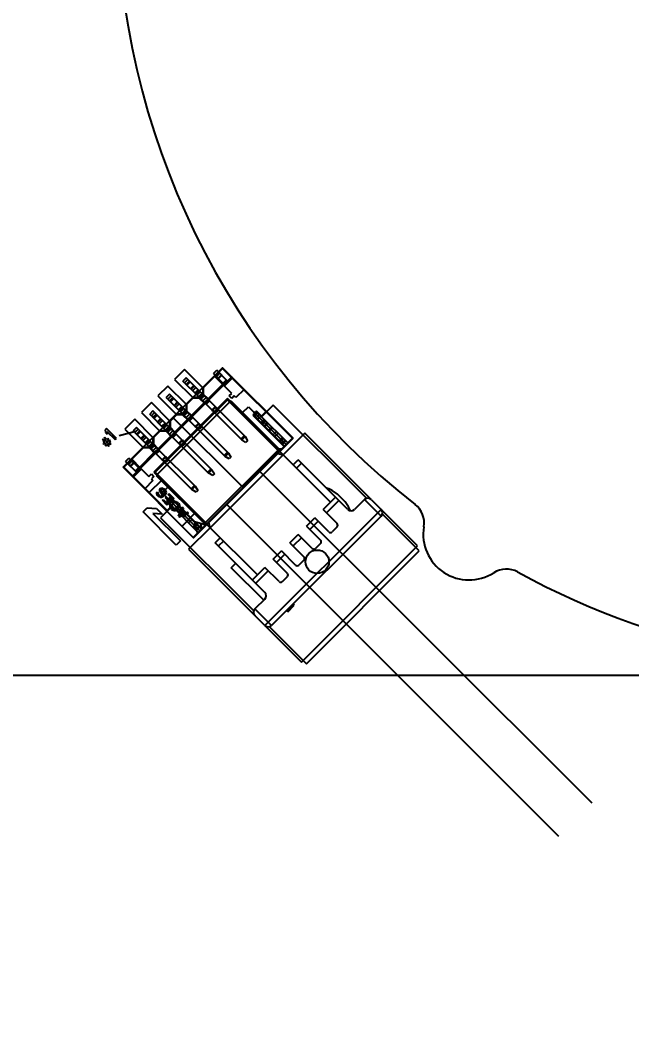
# Model space of a CAD drawing. Header units: millimetres. Extents: x 0 to 594, y 0 to 420.
# Drawn here: x 159.13 to 185.19, y 181.59 to 225.03 of the extents above; entities that cross this region are included whole.
import ezdxf

# ---------------------------------------------------------------- set-up
doc = ezdxf.new("R2010")
doc.units = ezdxf.units.MM
doc.header["$LTSCALE"] = 32.67
doc.layers.get('0').update_dxf_attribs({"linetype": 'CONTINUOUS'})
doc.styles.get("Standard").update_dxf_attribs({"font": 'txt', "width": 0.8})
doc.dimstyles.new('DIMSTYLE_1', dxfattribs={"dimtxt": 2.5, "dimasz": 3, "dimexe": 1.5, "dimexo": 1.2, "dimtad": 1, "dimdsep": 46, "dimtxsty": 'STANDARD', "dimblk": '_FILLED', "dimblk1": '_FILLED', "dimblk2": '_FILLED', "dimcen": 0.09, "dimazin": 2, "dimtp": 0.01, "dimtm": 0.01, "dimtfac": 1, "dimtofl": 0, "dimtmove": 0, "dimatfit": 3, "dimldrblk": '_FILLED', "dimfxl": 1, "dimtolj": 1, "dimarcsym": 0})

# ---------------------------------------------------------------- blocks, each defined once
blk = doc.blocks.new('_FILLED')
at = {"color": 0, "linetype": 'BYBLOCK'}
blk.add_solid([(0, 0), (-1, 0.167), (-1, -0.167)], dxfattribs=at)
blk = doc.blocks.new('*D5')
at = {"color": 2, "linetype": 'CONTINUOUS'}
for p, q in [((252.741, 195.783), (252.741, 154.171)), ((117.741, 164.883), (117.741, 154.171)), ((117.741, 155.671), (185.241, 155.671)), ((252.741, 155.671), (185.241, 155.671))]:
    blk.add_line(p, q, dxfattribs=at)
at = {"color": 2, "linetype": 'CONTINUOUS', "xscale": 3, "yscale": 3, "zscale": 3, "rotation": 180}
blk.add_blockref('_FILLED', (117.741, 155.671), dxfattribs=at)
at = {"color": 2, "linetype": 'CONTINUOUS', "xscale": 3, "yscale": 3, "zscale": 3}
blk.add_blockref('_FILLED', (252.741, 155.671), dxfattribs=at)
at = {"color": 2, "linetype": 'CONTINUOUS', "insert": (184.424, 158.796), "char_height": 2.5, "width": 6, "attachment_point": 2, "line_spacing_factor": 0.9}
blk.add_mtext('135', dxfattribs=at)
blk = doc.blocks.new('*D6')
at = {"color": 2, "linetype": 'CONTINUOUS'}
for p, q in [((252.741, 195.783), (252.741, 147.749)), ((116.741, 191.283), (116.741, 147.749)), ((116.741, 149.249), (184.741, 149.249)), ((252.741, 149.249), (184.741, 149.249))]:
    blk.add_line(p, q, dxfattribs=at)
at = {"color": 2, "linetype": 'CONTINUOUS', "xscale": 3, "yscale": 3, "zscale": 3, "rotation": 180}
blk.add_blockref('_FILLED', (116.741, 149.249), dxfattribs=at)
at = {"color": 2, "linetype": 'CONTINUOUS', "xscale": 3, "yscale": 3, "zscale": 3}
blk.add_blockref('_FILLED', (252.741, 149.249), dxfattribs=at)
at = {"color": 2, "linetype": 'CONTINUOUS', "insert": (184.757, 152.374), "char_height": 2.5, "width": 6, "attachment_point": 2, "line_spacing_factor": 0.9}
blk.add_mtext('136', dxfattribs=at)
blk = doc.blocks.new('*D8')
at = {"color": 2, "linetype": 'CONTINUOUS'}
for p, q in [((92.764, 197.083), (92.764, 202.083)), ((92.764, 202.083), (92.764, 194.783)), ((251.441, 197.083), (91.264, 197.083)), ((92.764, 181.87), (92.764, 194.783)), ((115.541, 192.483), (91.264, 192.483)), ((92.764, 192.483), (92.764, 181.87))]:
    blk.add_line(p, q, dxfattribs=at)
at = {"color": 2, "linetype": 'CONTINUOUS', "xscale": 3, "yscale": 3, "zscale": 3}
for p, rotation in [((92.764, 197.083), 270), ((92.764, 192.483), 90)]:
    blk.add_blockref('_FILLED', p, dxfattribs=dict(at, rotation=rotation))
at = {"color": 2, "linetype": 'CONTINUOUS', "insert": (89.639, 187.87), "char_height": 2.5, "width": 6, "attachment_point": 3, "rotation": 90, "line_spacing_factor": 0.9}
blk.add_mtext('4.6', dxfattribs=at)
blk = doc.blocks.new('*D9')
at = {"color": 2, "linetype": 'CONTINUOUS'}
for p, q in [((251.441, 197.083), (87.589, 197.083)), ((89.089, 197.083), (89.089, 181.583)), ((89.089, 166.083), (89.089, 181.583)), ((116.541, 166.083), (87.589, 166.083))]:
    blk.add_line(p, q, dxfattribs=at)
at = {"color": 2, "linetype": 'CONTINUOUS', "xscale": 3, "yscale": 3, "zscale": 3}
for p, rotation in [((89.089, 197.083), 90), ((89.089, 166.083), 270)]:
    blk.add_blockref('_FILLED', p, dxfattribs=dict(at, rotation=rotation))
at = {"color": 2, "linetype": 'CONTINUOUS', "insert": (85.964, 178.675), "char_height": 2.5, "width": 4, "attachment_point": 2, "rotation": 90, "line_spacing_factor": 0.9}
blk.add_mtext('31', dxfattribs=at)

msp = doc.modelspace()

# ---------------------------------------------------------------- linework, layer by layer
at = {"color": 7, "linetype": 'CONTINUOUS'}
for p, q in [((163.833, 206.285), (167.439, 209.892)), ((167.369, 209.962), (167.51, 210.104)), ((167.369, 209.962), (167.842, 209.489)), ((167.984, 209.63), (167.51, 210.104)), ((167.581, 210.033), (167.757, 210.21)), ((167.581, 209.75), (167.722, 209.892)), ((170.763, 207.205), (167.757, 210.21)), ((167.793, 209.467), (164.257, 205.932)), ((166.131, 209.574), (166.273, 209.715)), ((166.131, 209.574), (166.626, 209.079)), ((166.768, 209.22), (166.273, 209.715)), ((168.146, 209.114), (167.793, 209.467)), ((168.182, 209.786), (167.828, 209.432)), ((167.984, 209.63), (167.842, 209.489)), ((165.424, 208.866), (165.565, 209.008)), ((166.06, 208.513), (165.565, 209.008)), ((168.04, 209.008), (168.146, 209.114)), ((168.146, 208.902), (168.04, 209.008)), ((168.252, 209.008), (168.146, 208.902)), ((168.323, 208.937), (168.252, 209.008)), ((168.677, 209.291), (168.323, 208.937)), ((165.424, 208.866), (165.919, 208.371)), ((164.717, 208.159), (164.858, 208.301)), ((164.717, 208.159), (165.212, 207.664)), ((165.353, 207.806), (164.858, 208.301)), ((164.01, 207.452), (164.151, 207.594)), ((164.01, 207.452), (164.505, 206.957)), ((164.646, 207.099), (164.151, 207.594)), ((166.52, 202.962), (170.763, 207.205)), ((163.621, 206.215), (163.762, 206.356)), ((164.236, 205.882), (163.762, 206.356)), ((167.227, 203.386), (170.338, 206.498)), ((170.115, 206.557), (170.338, 206.498)), ((170.338, 206.498), (172.354, 204.482)), ((163.515, 205.967), (163.692, 206.144)), ((166.52, 202.962), (163.515, 205.967)), ((163.621, 206.215), (164.095, 205.741)), ((163.833, 206.003), (163.974, 206.144)), ((164.257, 205.932), (164.611, 205.578)), ((170.763, 206.073), (170.975, 206.285)), ((173.096, 204.164), (170.975, 206.285)), ((164.293, 205.897), (163.939, 205.543)), ((164.236, 205.882), (164.095, 205.741)), ((164.611, 205.578), (164.717, 205.684)), ((164.717, 205.684), (164.823, 205.578)), ((164.823, 205.578), (164.717, 205.472)), ((164.717, 205.472), (164.788, 205.402)), ((164.788, 205.402), (164.434, 205.048)), ((165.177, 205.437), (164.611, 204.871)), ((165.073, 205.03), (165.087, 205.052)), ((165.087, 205.052), (165.112, 205.069)), ((165.112, 205.069), (165.136, 205.08)), ((165.14, 205.034), (165.126, 205.027)), ((165.136, 205.08), (165.161, 205.083)), ((165.165, 205.038), (165.14, 205.034)), ((165.161, 205.083), (165.193, 205.08)), ((165.186, 205.03), (165.165, 205.038)), ((165.177, 205.437), (166.591, 204.023)), ((165.193, 205.08), (165.228, 205.066)), ((165.228, 205.066), (165.264, 205.045)), ((165.264, 205.045), (165.295, 205.013)), ((164.949, 204.864), (164.956, 204.893)), ((164.953, 204.825), (164.949, 204.864)), ((164.963, 204.801), (164.953, 204.825)), ((164.956, 204.893), (164.974, 204.924)), ((164.981, 204.769), (164.963, 204.801)), ((164.974, 204.924), (165.009, 204.889)), ((164.999, 204.744), (164.981, 204.769)), ((165.009, 204.889), (164.999, 204.864)), ((164.999, 204.864), (165.002, 204.832)), ((165.02, 204.723), (164.999, 204.744)), ((165.002, 204.832), (165.016, 204.804)), ((165.016, 204.804), (165.034, 204.779)), ((165.044, 204.705), (165.02, 204.723)), ((165.034, 204.779), (165.052, 204.762)), ((165.073, 204.691), (165.044, 204.705)), ((165.052, 204.762), (165.076, 204.744)), ((165.069, 205.013), (165.073, 205.03)), ((165.073, 204.995), (165.069, 205.013)), ((165.083, 204.97), (165.073, 204.995)), ((165.094, 204.684), (165.073, 204.691)), ((165.076, 204.744), (165.105, 204.73)), ((165.112, 204.914), (165.083, 204.97)), ((165.133, 204.68), (165.094, 204.684)), ((165.105, 204.73), (165.122, 204.726)), ((165.172, 204.804), (165.112, 204.914)), ((165.126, 205.027), (165.115, 205.009)), ((165.115, 205.009), (165.115, 204.995)), ((165.115, 204.995), (165.126, 204.97)), ((165.122, 204.726), (165.151, 204.726)), ((165.126, 204.97), (165.165, 204.903)), ((165.165, 204.684), (165.133, 204.68)), ((165.151, 204.726), (165.168, 204.737)), ((165.165, 204.903), (165.193, 204.854)), ((165.182, 204.688), (165.165, 204.684)), ((165.168, 204.737), (165.175, 204.744)), ((165.182, 204.765), (165.172, 204.804)), ((165.175, 204.744), (165.182, 204.765)), ((165.196, 204.695), (165.182, 204.688)), ((165.214, 205.016), (165.186, 205.03)), ((165.193, 204.854), (165.214, 204.804)), ((165.204, 204.702), (165.196, 204.695)), ((165.218, 204.723), (165.204, 204.702)), ((165.246, 204.992), (165.214, 205.016)), ((165.214, 204.804), (165.225, 204.751)), ((165.225, 204.751), (165.218, 204.723)), ((165.264, 204.974), (165.246, 204.992)), ((165.281, 204.949), (165.264, 204.974)), ((165.267, 204.829), (165.288, 204.857)), ((165.303, 204.794), (165.267, 204.829)), ((165.292, 204.931), (165.281, 204.949)), ((165.288, 204.857), (165.299, 204.882)), ((165.299, 204.91), (165.292, 204.931)), ((165.295, 205.013), (165.31, 204.992)), ((165.299, 204.882), (165.299, 204.91)), ((165.324, 204.822), (165.303, 204.794)), ((165.31, 204.992), (165.331, 204.956)), ((165.32, 204.663), (165.356, 204.698)), ((165.469, 204.514), (165.32, 204.663)), ((165.338, 204.857), (165.324, 204.822)), ((165.331, 204.956), (165.341, 204.931)), ((165.345, 204.9), (165.338, 204.857)), ((165.341, 204.931), (165.345, 204.9)), ((165.356, 204.698), (165.504, 204.55)), ((165.67, 204.638), (165.387, 204.355)), ((165.43, 204.808), (165.465, 204.843)), ((165.596, 204.642), (165.43, 204.808)), ((165.465, 204.843), (165.67, 204.638)), ((165.504, 204.55), (165.596, 204.642)), ((172.035, 204.164), (172.566, 204.694)), ((165.186, 204.557), (165.221, 204.592)), ((165.387, 204.355), (165.186, 204.557)), ((165.221, 204.592), (165.384, 204.429)), ((165.384, 204.429), (165.469, 204.514)), ((165.515, 204.299), (165.525, 204.345)), ((165.518, 204.267), (165.515, 204.299)), ((165.529, 204.235), (165.518, 204.267)), ((165.525, 204.345), (165.543, 204.383)), ((165.547, 204.203), (165.529, 204.235)), ((165.543, 204.383), (165.585, 204.355)), ((165.564, 204.178), (165.547, 204.203)), ((165.564, 204.178), (165.585, 204.157)), ((165.571, 204.32), (165.568, 204.295)), ((165.568, 204.295), (165.571, 204.27)), ((165.585, 204.355), (165.571, 204.32)), ((165.571, 204.27), (165.585, 204.242)), ((165.585, 204.242), (165.603, 204.217)), ((165.624, 204.196), (165.603, 204.217)), ((165.614, 204.468), (165.66, 204.493)), ((165.614, 204.468), (165.653, 204.429)), ((165.624, 204.196), (165.649, 204.178)), ((165.649, 204.178), (165.677, 204.164)), ((165.688, 204.451), (165.653, 204.429)), ((165.66, 204.493), (165.691, 204.504)), ((165.716, 204.458), (165.688, 204.451)), ((165.691, 204.504), (165.73, 204.507)), ((165.737, 204.458), (165.716, 204.458)), ((165.716, 204.161), (165.745, 204.168)), ((165.73, 204.507), (165.769, 204.504)), ((165.755, 204.454), (165.737, 204.458)), ((165.745, 204.168), (165.773, 204.182)), ((165.783, 204.44), (165.755, 204.454)), ((165.769, 204.504), (165.79, 204.497)), ((165.773, 204.182), (165.801, 204.203)), ((165.808, 204.422), (165.783, 204.44)), ((165.79, 204.497), (165.822, 204.479)), ((165.822, 204.224), (165.801, 204.203)), ((165.808, 204.422), (165.829, 204.401)), ((165.822, 204.479), (165.847, 204.461)), ((165.822, 204.224), (165.843, 204.253)), ((165.847, 204.376), (165.829, 204.401)), ((165.84, 204.164), (165.861, 204.185)), ((165.843, 204.253), (165.858, 204.281)), ((165.868, 204.44), (165.847, 204.461)), ((165.861, 204.348), (165.847, 204.376)), ((165.858, 204.281), (165.865, 204.309)), ((165.865, 204.33), (165.861, 204.348)), ((165.882, 204.214), (165.861, 204.185)), ((165.865, 204.309), (165.865, 204.33)), ((165.868, 204.44), (165.886, 204.415)), ((165.868, 203.874), (166.049, 204.26)), ((165.904, 204.256), (165.882, 204.214)), ((165.886, 204.415), (165.904, 204.383)), ((165.904, 204.383), (165.911, 204.362)), ((165.911, 204.292), (165.904, 204.256)), ((165.911, 204.362), (165.914, 204.323)), ((165.914, 204.323), (165.911, 204.292)), ((166.087, 204.221), (166.034, 204.104)), ((166.087, 204.221), (166.049, 204.26)), ((173.803, 204.588), (173.379, 204.164)), ((174.086, 204.588), (174.51, 204.164)), ((165.61, 204.14), (165.585, 204.157)), ((165.642, 204.122), (165.61, 204.14)), ((165.663, 204.115), (165.642, 204.122)), ((165.702, 204.111), (165.663, 204.115)), ((165.677, 204.164), (165.695, 204.161)), ((165.695, 204.161), (165.716, 204.161)), ((165.734, 204.115), (165.702, 204.111)), ((165.769, 204.122), (165.734, 204.115)), ((165.812, 204.143), (165.769, 204.122)), ((165.84, 204.164), (165.812, 204.143)), ((165.868, 203.874), (165.911, 203.832)), ((166.296, 204.012), (165.911, 203.832)), ((166.006, 204.062), (165.939, 203.903)), ((165.939, 203.903), (166.095, 203.973)), ((166.095, 203.973), (166.006, 204.062)), ((166.591, 204.023), (166.025, 203.457)), ((166.14, 203.998), (166.034, 204.104)), ((166.14, 203.998), (166.257, 204.051)), ((166.296, 204.012), (166.257, 204.051)), ((174.51, 203.881), (169.843, 199.214)), ((171.328, 203.457), (171.682, 203.811)), ((172.283, 203.21), (171.682, 203.811)), ((172.035, 204.164), (172.637, 203.563)), ((166.555, 203.634), (166.69, 203.132)), ((167.057, 203.499), (166.555, 203.634)), ((166.806, 203.567), (166.874, 203.316)), ((167.227, 203.386), (167.167, 203.609)), ((169.242, 201.371), (167.227, 203.386)), ((171.328, 203.457), (171.929, 202.856)), ((172.637, 203.422), (172.424, 203.21)), ((167.439, 202.75), (167.651, 202.962)), ((170.621, 202.75), (170.975, 203.103)), ((171.576, 202.502), (170.975, 203.103)), ((169.561, 200.629), (167.439, 202.75)), ((170.621, 202.75), (171.222, 202.149)), ((171.929, 202.715), (171.717, 202.502)), ((169.914, 202.043), (170.268, 202.396)), ((170.515, 201.442), (169.914, 202.043)), ((170.869, 201.795), (170.268, 202.396)), ((171.222, 202.007), (171.01, 201.795)), ((169.03, 201.159), (169.561, 201.689)), ((170.162, 201.088), (169.561, 201.689)), ((170.303, 201.088), (170.515, 201.3)), ((169.561, 200.346), (169.136, 199.922)), ((170.529, 199.801), (170.48, 199.851)), ((170.535, 199.807), (170.486, 199.857)), ((170.553, 199.825), (170.504, 199.875)), ((170.577, 199.849), (170.528, 199.899)), ((170.529, 199.801), (170.812, 200.084)), ((170.546, 199.917), (170.596, 199.867)), ((170.602, 199.874), (170.552, 199.923)), ((170.614, 199.886), (170.564, 199.935)), ((170.632, 199.904), (170.582, 199.953)), ((170.644, 199.916), (170.594, 199.965)), ((170.65, 199.922), (170.6, 199.971)), ((170.656, 199.928), (170.606, 199.977)), ((170.668, 199.94), (170.618, 199.989)), ((170.692, 199.964), (170.642, 200.013)), ((170.716, 199.988), (170.666, 200.037)), ((170.746, 200.018), (170.696, 200.067)), ((170.77, 200.042), (170.721, 200.092)), ((170.794, 200.066), (170.745, 200.116)), ((170.806, 200.078), (170.757, 200.128)), ((170.812, 200.084), (170.763, 200.134)), ((169.561, 199.214), (169.136, 199.639))]:
    msp.add_line(p, q, dxfattribs=at)
at = {"color": 40, "linetype": 'CONTINUOUS'}
for p, q in [((166.131, 210.139), (165.707, 209.715)), ((166.909, 209.361), (166.131, 210.139)), ((165.424, 209.432), (165, 209.008)), ((166.202, 208.654), (165.424, 209.432)), ((165.707, 209.715), (166.485, 208.937)), ((165, 209.008), (165.778, 208.23)), ((164.717, 208.725), (164.293, 208.301)), ((165.495, 207.947), (164.717, 208.725)), ((169.914, 208.619), (169.631, 208.336)), ((173.874, 204.659), (169.914, 208.619)), ((164.293, 208.301), (165.07, 207.523)), ((164.01, 208.018), (163.586, 207.594)), ((164.788, 207.24), (164.01, 208.018)), ((162.74, 207.23), (162.705, 207.194)), ((162.822, 207.148), (162.74, 207.23)), ((162.808, 207.622), (162.755, 207.569)), ((162.755, 207.569), (162.765, 207.453)), ((162.765, 207.453), (162.837, 207.38)), ((163.232, 207.198), (162.808, 207.622)), ((162.837, 207.38), (162.827, 207.497)), ((162.827, 207.497), (163.179, 207.145)), ((164.056, 207.498), (163.341, 207.307)), ((163.586, 207.594), (164.363, 206.816)), ((171.258, 207.417), (170.338, 206.498)), ((174.086, 204.588), (171.258, 207.417)), ((162.67, 207.159), (162.634, 207.124)), ((162.634, 207.124), (162.716, 207.042)), ((162.716, 207.042), (162.663, 206.989)), ((162.663, 206.989), (162.699, 206.953)), ((162.751, 207.078), (162.67, 207.159)), ((162.699, 206.953), (162.752, 207.006)), ((162.705, 207.194), (162.786, 207.113)), ((162.788, 206.97), (162.735, 206.917)), ((162.735, 206.917), (162.771, 206.881)), ((162.786, 207.113), (162.751, 207.078)), ((162.752, 207.006), (162.788, 206.97)), ((162.771, 206.881), (162.824, 206.934)), ((162.787, 207.042), (162.822, 207.077)), ((162.823, 207.005), (162.787, 207.042)), ((162.875, 207.201), (162.822, 207.148)), ((162.822, 207.077), (162.859, 207.041)), ((162.859, 207.041), (162.823, 207.005)), ((162.824, 206.934), (162.896, 206.862)), ((162.858, 207.112), (162.911, 207.165)), ((162.894, 207.076), (162.858, 207.112)), ((162.859, 206.969), (162.895, 207.005)), ((162.931, 206.897), (162.859, 206.969)), ((162.911, 207.165), (162.875, 207.201)), ((162.947, 207.129), (162.894, 207.076)), ((162.895, 207.005), (162.967, 206.932)), ((162.896, 206.862), (162.931, 206.897)), ((162.93, 207.04), (162.983, 207.093)), ((163.002, 206.968), (162.93, 207.04)), ((162.983, 207.093), (162.947, 207.129)), ((162.967, 206.932), (163.002, 206.968)), ((163.179, 207.145), (163.232, 207.198)), ((170.197, 206.639), (170.338, 206.498)), ((169.348, 205.79), (183.491, 191.648)), ((164.368, 204.063), (164.545, 204.24)), ((164.545, 204.24), (164.932, 204.206)), ((164.932, 204.206), (165.173, 203.965)), ((167.934, 204.376), (182.076, 190.234)), ((165.782, 202.649), (164.368, 204.063)), ((164.786, 203.999), (165.959, 202.825)), ((165.173, 203.965), (164.786, 203.999)), ((165.389, 204.093), (165.106, 203.811)), ((165.106, 203.811), (169.066, 199.851)), ((176.066, 202.609), (174.51, 204.164)), ((176.137, 202.396), (174.581, 203.952)), ((167.227, 203.386), (166.308, 202.467)), ((167.227, 203.386), (167.086, 203.528)), ((165.959, 202.825), (165.782, 202.649)), ((166.308, 202.467), (169.136, 199.639)), ((171.116, 197.659), (176.066, 202.609)), ((171.328, 197.588), (176.137, 202.396)), ((169.561, 199.214), (171.116, 197.659)), ((169.773, 199.144), (171.328, 197.588))]:
    msp.add_line(p, q, dxfattribs=at)
at = {"color": 9, "linetype": 'CONTINUOUS'}
for p, q in [((166.929, 209.353), (167.772, 210.196)), ((167.581, 210.033), (167.439, 209.892)), ((167.494, 209.837), (167.636, 209.978)), ((167.703, 209.911), (167.561, 209.77)), ((167.743, 210.196), (170.749, 207.191)), ((166.343, 209.644), (166.202, 209.503)), ((166.379, 209.609), (166.237, 209.467)), ((166.391, 209.314), (166.532, 209.455)), ((166.554, 209.434), (166.413, 209.292)), ((167.781, 209.55), (167.923, 209.691)), ((166.47, 209.234), (166.612, 209.376)), ((166.718, 209.269), (166.577, 209.128)), ((166.607, 209.097), (166.749, 209.239)), ((166.635, 209.07), (166.776, 209.211)), ((166.784, 209.204), (166.643, 209.062)), ((166.803, 209.185), (166.661, 209.043)), ((166.874, 209.114), (166.732, 208.972)), ((166.793, 208.911), (166.935, 209.053)), ((166.803, 208.902), (166.944, 209.043)), ((166.97, 209.017), (166.829, 208.876)), ((166.909, 209.361), (166.909, 209.079)), ((166.909, 209.079), (167.121, 208.866)), ((166.929, 209.353), (166.929, 209.087)), ((167.149, 208.866), (166.929, 209.087)), ((167.97, 208.895), (164.83, 205.755)), ((167.97, 208.866), (164.858, 205.755)), ((164.887, 205.755), (167.97, 208.838)), ((165.636, 208.937), (165.495, 208.796)), ((165.672, 208.902), (165.53, 208.76)), ((165.684, 208.607), (165.825, 208.748)), ((165.847, 208.726), (165.705, 208.585)), ((165.763, 208.527), (165.905, 208.669)), ((166.011, 208.562), (165.87, 208.421)), ((165.9, 208.39), (166.041, 208.532)), ((166.202, 208.654), (166.202, 208.371)), ((166.222, 208.646), (166.493, 208.917)), ((166.222, 208.646), (166.222, 208.38)), ((166.768, 208.937), (166.485, 208.937)), ((166.759, 208.917), (166.493, 208.917)), ((166.759, 208.917), (166.98, 208.697)), ((166.98, 208.725), (166.768, 208.937)), ((167.05, 208.937), (166.909, 208.796)), ((167.121, 208.866), (166.98, 208.725)), ((166.98, 208.697), (167.149, 208.866)), ((170.211, 206.653), (167.97, 208.895)), ((167.97, 208.866), (170.183, 206.653)), ((167.97, 208.838), (170.183, 206.625)), ((164.929, 208.23), (164.788, 208.089)), ((164.964, 208.195), (164.823, 208.053)), ((165.515, 207.939), (165.786, 208.21)), ((166.06, 208.23), (165.778, 208.23)), ((166.052, 208.21), (165.786, 208.21)), ((165.928, 208.363), (166.069, 208.504)), ((166.077, 208.496), (165.935, 208.355)), ((166.096, 208.477), (165.954, 208.336)), ((166.166, 208.407), (166.025, 208.265)), ((166.052, 208.21), (166.273, 207.99)), ((166.273, 208.018), (166.06, 208.23)), ((166.086, 208.204), (166.228, 208.346)), ((166.096, 208.195), (166.237, 208.336)), ((166.263, 208.31), (166.122, 208.169)), ((166.202, 208.371), (166.414, 208.159)), ((166.343, 208.23), (166.202, 208.089)), ((166.442, 208.159), (166.222, 208.38)), ((166.414, 208.159), (166.273, 208.018)), ((166.273, 207.99), (166.442, 208.159)), ((169.207, 208.364), (169.037, 208.195)), ((169.037, 208.195), (170.395, 206.837)), ((169.066, 208.195), (169.207, 208.336)), ((170.395, 206.865), (169.066, 208.195)), ((169.143, 208.329), (169.073, 208.258)), ((169.238, 208.282), (169.12, 208.164)), ((169.32, 208.223), (169.179, 208.082)), ((169.419, 208.152), (169.207, 208.364)), ((169.207, 208.336), (169.419, 208.124)), ((169.249, 208.011), (169.391, 208.152)), ((169.617, 208.35), (169.419, 208.152)), ((169.419, 208.124), (169.617, 208.322)), ((164.977, 207.9), (165.118, 208.041)), ((165.14, 208.019), (164.998, 207.878)), ((165.056, 207.82), (165.198, 207.961)), ((165.304, 207.855), (165.163, 207.714)), ((165.193, 207.683), (165.334, 207.825)), ((165.22, 207.656), (165.362, 207.797)), ((165.37, 207.789), (165.228, 207.648)), ((165.389, 207.77), (165.247, 207.629)), ((165.459, 207.7), (165.318, 207.558)), ((165.495, 207.947), (165.495, 207.664)), ((165.495, 207.664), (165.707, 207.452)), ((165.515, 207.939), (165.515, 207.673)), ((165.735, 207.452), (165.515, 207.673)), ((169.532, 208.011), (169.391, 207.869)), ((169.603, 207.94), (169.462, 207.799)), ((169.671, 207.872), (169.53, 207.731)), ((169.7, 207.843), (169.559, 207.702)), ((169.86, 207.684), (169.718, 207.542)), ((169.747, 207.513), (169.888, 207.655)), ((164.222, 207.523), (164.081, 207.381)), ((164.257, 207.488), (164.116, 207.346)), ((164.269, 207.193), (164.411, 207.334)), ((164.433, 207.312), (164.291, 207.171)), ((164.349, 207.113), (164.491, 207.254)), ((164.788, 207.24), (164.788, 206.957)), ((164.808, 207.232), (165.079, 207.503)), ((164.808, 207.232), (164.808, 206.966)), ((165.353, 207.523), (165.07, 207.523)), ((165.345, 207.503), (165.079, 207.503)), ((165.345, 207.503), (165.565, 207.282)), ((165.565, 207.311), (165.353, 207.523)), ((165.379, 207.497), (165.521, 207.638)), ((165.389, 207.488), (165.53, 207.629)), ((165.556, 207.603), (165.415, 207.462)), ((165.636, 207.523), (165.495, 207.381)), ((165.707, 207.452), (165.565, 207.311)), ((165.565, 207.282), (165.735, 207.452)), ((170.749, 207.219), (166.506, 202.976)), ((170.056, 207.488), (169.914, 207.346)), ((170.126, 207.417), (169.985, 207.275)), ((163.543, 205.967), (164.372, 206.796)), ((164.646, 206.816), (164.363, 206.816)), ((164.638, 206.796), (164.372, 206.796)), ((164.597, 207.148), (164.455, 207.007)), ((164.486, 206.976), (164.627, 207.118)), ((164.513, 206.949), (164.655, 207.09)), ((164.663, 207.082), (164.521, 206.941)), ((164.682, 207.063), (164.54, 206.922)), ((164.752, 206.993), (164.611, 206.851)), ((164.638, 206.796), (164.858, 206.575)), ((164.858, 206.604), (164.646, 206.816)), ((164.672, 206.79), (164.814, 206.931)), ((164.682, 206.78), (164.823, 206.922)), ((164.849, 206.896), (164.707, 206.755)), ((164.788, 206.957), (165, 206.745)), ((164.929, 206.816), (164.788, 206.674)), ((165.028, 206.745), (164.808, 206.966)), ((170.204, 207.056), (170.345, 207.198)), ((170.423, 207.12), (170.282, 206.978)), ((170.452, 207.092), (170.31, 206.95)), ((165, 206.745), (164.858, 206.604)), ((164.858, 206.575), (165.028, 206.745)), ((170.295, 206.745), (166.98, 203.43)), ((165.389, 204.122), (163.543, 205.967)), ((163.833, 206.285), (163.692, 206.144)), ((163.747, 206.089), (163.888, 206.23)), ((163.955, 206.163), (163.814, 206.022)), ((164.033, 205.802), (164.175, 205.944)), ((171.116, 206.144), (170.904, 205.932)), ((164.83, 205.755), (167.072, 203.514)), ((165.177, 205.437), (164.858, 205.755)), ((167.1, 203.542), (164.887, 205.755)), ((165.53, 204.687), (165.36, 204.518)), ((165.389, 204.518), (165.53, 204.659)), ((165.466, 204.652), (165.396, 204.581)), ((165.561, 204.605), (165.443, 204.487)), ((166.888, 203.33), (165.53, 204.687)), ((165.53, 204.659), (166.859, 203.33)), ((165.36, 204.518), (165.573, 204.306)), ((165.601, 204.306), (165.389, 204.518)), ((165.573, 204.306), (165.389, 204.122)), ((165.389, 204.093), (165.601, 204.306)), ((165.643, 204.546), (165.502, 204.405)), ((165.573, 204.334), (165.714, 204.475)), ((165.855, 204.334), (165.714, 204.192)), ((165.926, 204.263), (165.785, 204.122)), ((165.994, 204.195), (165.853, 204.054)), ((166.023, 204.166), (165.882, 204.025)), ((172.707, 204.553), (172.177, 204.023)), ((174.51, 203.881), (173.803, 204.588)), ((166.183, 204.007), (166.041, 203.865)), ((166.07, 203.836), (166.212, 203.978)), ((166.449, 203.74), (166.308, 203.598)), ((167.072, 203.542), (166.591, 204.023)), ((169.561, 199.214), (174.51, 204.164)), ((166.527, 203.379), (166.669, 203.521)), ((166.746, 203.443), (166.605, 203.301)), ((166.775, 203.415), (166.633, 203.273)), ((171.823, 203.669), (171.47, 203.316)), ((171.116, 202.962), (170.763, 202.609)), ((167.793, 202.821), (167.581, 202.609)), ((170.409, 202.255), (170.056, 201.901)), ((169.702, 201.548), (169.172, 201.018)), ((169.136, 199.922), (169.843, 199.214))]:
    msp.add_line(p, q, dxfattribs=at)
at = {"color": 6, "linetype": 'CONTINUOUS'}
for p, q in [((167.404, 209.856), (167.793, 209.467)), ((166.202, 209.786), (166.06, 209.644)), ((166.131, 209.574), (166.06, 209.644)), ((166.273, 209.715), (166.202, 209.786)), ((167.757, 209.503), (167.121, 208.866)), ((167.793, 209.467), (168.132, 209.807)), ((165.495, 209.079), (165.353, 208.937)), ((165.565, 209.008), (165.495, 209.079)), ((166.768, 208.937), (166.626, 209.079)), ((166.909, 209.079), (166.768, 209.22)), ((166.768, 208.937), (166.909, 209.079)), ((168.111, 208.796), (164.929, 205.614)), ((165.424, 208.866), (165.353, 208.937)), ((166.202, 208.371), (166.06, 208.513)), ((166.98, 208.725), (166.414, 208.159)), ((168.571, 207.134), (166.98, 208.725)), ((166.98, 208.725), (166.98, 208.697)), ((167.192, 208.796), (167.05, 208.654)), ((167.121, 208.866), (168.712, 207.275)), ((167.121, 208.866), (167.149, 208.866)), ((167.298, 208.407), (167.439, 208.548)), ((167.322, 208.393), (167.453, 208.525)), ((167.439, 208.548), (167.545, 208.371)), ((167.97, 208.866), (167.97, 208.895)), ((167.97, 208.838), (167.97, 208.866)), ((168.111, 208.796), (170.162, 206.745)), ((168.606, 208.301), (168.853, 208.548)), ((168.853, 208.548), (170.466, 206.936)), ((164.788, 208.371), (164.646, 208.23)), ((164.717, 208.159), (164.646, 208.23)), ((164.858, 208.301), (164.788, 208.371)), ((165.636, 208.089), (168.641, 205.083)), ((166.06, 208.23), (165.919, 208.371)), ((166.06, 208.23), (166.202, 208.371)), ((166.485, 208.089), (166.343, 207.947)), ((166.414, 208.159), (168.005, 206.568)), ((166.414, 208.159), (166.442, 208.159)), ((167.298, 208.407), (167.475, 208.301)), ((167.545, 208.371), (167.475, 208.301)), ((169.066, 208.195), (169.037, 208.195)), ((169.073, 208.258), (169.143, 208.117)), ((169.285, 208.258), (169.143, 208.329)), ((169.207, 208.336), (169.207, 208.364)), ((169.419, 208.124), (169.419, 208.152)), ((170.536, 207.007), (169.419, 208.124)), ((164.081, 207.664), (163.939, 207.523)), ((164.151, 207.594), (164.081, 207.664)), ((165.353, 207.523), (165.212, 207.664)), ((165.495, 207.664), (165.353, 207.806)), ((165.353, 207.523), (165.495, 207.664)), ((165.707, 207.452), (166.273, 208.018)), ((167.864, 206.427), (166.273, 208.018)), ((166.273, 208.018), (166.273, 207.99)), ((166.591, 207.7), (166.732, 207.841)), ((166.591, 207.7), (166.768, 207.594)), ((166.614, 207.685), (166.746, 207.817)), ((166.732, 207.841), (166.838, 207.664)), ((166.838, 207.664), (166.768, 207.594)), ((169.561, 207.983), (169.419, 207.841)), ((164.01, 207.452), (163.939, 207.523)), ((165, 206.745), (165.565, 207.311)), ((167.156, 205.72), (165.565, 207.311)), ((165.565, 207.311), (165.565, 207.282)), ((165.778, 207.381), (165.636, 207.24)), ((165.707, 207.452), (167.298, 205.861)), ((165.735, 207.452), (165.707, 207.452)), ((168.535, 207.169), (168.677, 207.311)), ((168.571, 207.134), (168.712, 207.275)), ((168.712, 207.275), (168.818, 207.099)), ((170.31, 207.233), (170.169, 207.092)), ((164.646, 206.816), (164.505, 206.957)), ((164.788, 206.957), (164.646, 207.099)), ((164.646, 206.816), (164.788, 206.957)), ((165.884, 206.993), (166.025, 207.134)), ((165.884, 206.993), (166.06, 206.887)), ((165.907, 206.978), (166.039, 207.11)), ((166.025, 207.134), (166.131, 206.957)), ((166.131, 206.957), (166.06, 206.887)), ((168.747, 207.028), (168.571, 207.134)), ((168.818, 207.099), (168.747, 207.028)), ((170.211, 207.049), (170.353, 207.191)), ((170.317, 207.014), (170.246, 207.014)), ((170.388, 207.155), (170.388, 207.084)), ((164.222, 205.967), (164.858, 206.604)), ((166.449, 205.013), (164.858, 206.604)), ((164.858, 206.604), (164.858, 206.575)), ((165.07, 206.674), (164.929, 206.533)), ((165, 206.745), (166.591, 205.154)), ((165.028, 206.745), (165, 206.745)), ((165.177, 206.285), (165.318, 206.427)), ((165.2, 206.271), (165.332, 206.403)), ((165.318, 206.427), (165.424, 206.25)), ((170.162, 206.745), (166.98, 203.563)), ((167.828, 206.462), (167.97, 206.604)), ((167.864, 206.427), (168.005, 206.568)), ((168.04, 206.321), (167.864, 206.427)), ((168.005, 206.568), (168.111, 206.392)), ((168.111, 206.392), (168.04, 206.321)), ((170.295, 206.745), (170.162, 206.745)), ((163.543, 205.967), (163.515, 205.967)), ((163.868, 206.321), (164.257, 205.932)), ((164.257, 205.932), (163.904, 205.578)), ((165.177, 206.285), (165.353, 206.179)), ((165.424, 206.25), (165.353, 206.179)), ((164.858, 205.755), (164.83, 205.755)), ((164.887, 205.755), (164.858, 205.755)), ((164.929, 205.614), (166.98, 203.563)), ((167.121, 205.755), (167.262, 205.897)), ((167.156, 205.72), (167.298, 205.861)), ((167.333, 205.614), (167.156, 205.72)), ((167.298, 205.861), (167.404, 205.684)), ((167.404, 205.684), (167.333, 205.614)), ((165.424, 205.119), (165.177, 204.871)), ((166.414, 205.048), (166.555, 205.189)), ((166.449, 205.013), (166.591, 205.154)), ((166.591, 205.154), (166.697, 204.977)), ((165.177, 204.871), (166.789, 203.259)), ((165.608, 204.581), (165.466, 204.652)), ((165.53, 204.687), (165.53, 204.659)), ((166.626, 204.907), (166.449, 205.013)), ((166.697, 204.977), (166.626, 204.907)), ((165.36, 204.518), (165.389, 204.518)), ((165.396, 204.581), (165.466, 204.44)), ((165.573, 204.306), (165.601, 204.306)), ((166.718, 203.188), (165.601, 204.306)), ((165.884, 204.306), (165.742, 204.164)), ((165.389, 204.122), (165.389, 204.093)), ((166.633, 203.556), (166.492, 203.415)), ((166.534, 203.372), (166.676, 203.514)), ((166.64, 203.337), (166.57, 203.337)), ((166.711, 203.478), (166.711, 203.408)), ((166.98, 203.563), (166.98, 203.43))]:
    msp.add_line(p, q, dxfattribs=at)
at = {"color": 2, "linetype": 'CONTINUOUS'}
for p, q in [((166.768, 209.008), (166.768, 208.937)), ((166.768, 208.958), (166.768, 209.008)), ((166.768, 208.937), (166.768, 208.958)), ((166.838, 209.079), (166.909, 209.079)), ((166.888, 209.079), (166.838, 209.079)), ((166.909, 209.079), (166.888, 209.079)), ((166.06, 208.301), (166.06, 208.23)), ((166.06, 208.251), (166.06, 208.301)), ((166.06, 208.23), (166.06, 208.251)), ((166.131, 208.371), (166.202, 208.371)), ((166.181, 208.371), (166.131, 208.371)), ((166.202, 208.371), (166.181, 208.371)), ((165.424, 207.664), (165.495, 207.664)), ((165.474, 207.664), (165.424, 207.664)), ((165.495, 207.664), (165.474, 207.664)), ((165.353, 207.594), (165.353, 207.523)), ((165.353, 207.544), (165.353, 207.594)), ((165.353, 207.523), (165.353, 207.544)), ((164.646, 206.887), (164.646, 206.816)), ((164.646, 206.837), (164.646, 206.887)), ((164.646, 206.816), (164.646, 206.837)), ((164.717, 206.957), (164.788, 206.957)), ((164.767, 206.957), (164.717, 206.957)), ((164.788, 206.957), (164.767, 206.957))]:
    msp.add_line(p, q, dxfattribs=at)
at = {"color": 4, "linetype": 'CONTINUOUS'}
for p, q in [((172.286, 205.042), (172.183, 205.077)), ((172.43, 204.969), (172.286, 205.042)), ((172.647, 204.823), (172.43, 204.969)), ((172.973, 204.497), (172.647, 204.823)), ((173.119, 204.28), (172.973, 204.497)), ((173.192, 204.136), (173.119, 204.28)), ((168.124, 201.678), (168.337, 201.891)), ((169.508, 200.293), (168.124, 201.678))]:
    msp.add_line(p, q, dxfattribs=at)
at = {"color": 40, "linetype": 'CONTINUOUS'}
msp.add_circle((171.788, 201.937), 0.5, dxfattribs=at)
at = {"color": 7, "linetype": 'CONTINUOUS'}
for centre, radius, start, end in [((196.241, 230.413), 33, 180, 232.0823), ((196.241, 230.413), 33, 241.1777, 314.3833), ((173.945, 204.447), 0.2, 45, 135), ((175.347, 203.591), 1, 350.5893, 52.0823), ((173.238, 204.306), 0.2, 225, 315), ((174.369, 204.023), 0.2, 315, 45), ((172.566, 203.492), 0.1, 315, 45), ((178.258, 203.109), 1.95, 170.5893, 302.6707), ((172.354, 203.28), 0.1, 225, 315), ((171.647, 202.573), 0.1, 225, 315), ((171.859, 202.785), 0.1, 315, 45), ((171.152, 202.078), 0.1, 315, 45), ((170.939, 201.866), 0.1, 225, 315), ((179.85, 200.625), 1, 61.1777, 122.6707), ((170.444, 201.371), 0.1, 315, 45), ((170.232, 201.159), 0.1, 225, 315), ((169.419, 200.487), 0.2, 315, 45), ((169.278, 199.78), 0.2, 135, 225), ((169.702, 199.356), 0.2, 225, 315)]:
    msp.add_arc(centre, radius, start, end, dxfattribs=at)
at = {"color": 9, "linetype": 'CONTINUOUS'}
for centre, start, end in [((167.757, 210.182), 45, 135), ((169.603, 208.336), 315, 45), ((170.734, 207.205), 315, 45), ((170.381, 206.851), 315, 45), ((170.169, 206.639), 315, 45), ((166.874, 203.344), 225, 315), ((167.086, 203.556), 225, 315)]:
    msp.add_arc(centre, 0.02, start, end, dxfattribs=at)
at = {"color": 6, "linetype": 'CONTINUOUS'}
for centre, start, end in [((168.146, 209.793), 45, 135), ((170.48, 206.95), 225, 315), ((170.551, 207.021), 225, 315), ((170.295, 206.765), 270, 315), ((166.96, 203.43), 315, 0), ((166.52, 202.99), 225, 315), ((166.704, 203.174), 315, 45), ((166.775, 203.245), 315, 45)]:
    msp.add_arc(centre, 0.02, start, end, dxfattribs=at)
for points, knots in [([(166.909, 209.361), (166.909, 209.361), (166.911, 209.36), (166.915, 209.359), (166.922, 209.356), (166.926, 209.354), (166.929, 209.353)], [0, 0, 0, 0, 0.071173, 0.276793, 0.601354, 1, 1, 1, 1]), ([(166.909, 209.079), (166.909, 209.079), (166.911, 209.079), (166.915, 209.081), (166.921, 209.084), (166.926, 209.086), (166.929, 209.087)], [0, 0, 0, 0, 0.071174, 0.276792, 0.601356, 1, 1, 1, 1]), ([(166.202, 208.654), (166.202, 208.654), (166.204, 208.653), (166.208, 208.652), (166.214, 208.649), (166.219, 208.647), (166.222, 208.646)], [0, 0, 0, 0, 0.071173, 0.276793, 0.601354, 1, 1, 1, 1]), ([(166.485, 208.937), (166.485, 208.937), (166.486, 208.935), (166.487, 208.931), (166.49, 208.925), (166.492, 208.92), (166.493, 208.917)], [0, 0, 0, 0, 0.071175, 0.276791, 0.601357, 1, 1, 1, 1]), ([(166.768, 208.937), (166.767, 208.937), (166.766, 208.935), (166.765, 208.931), (166.763, 208.925), (166.76, 208.92), (166.759, 208.917)], [0, 0, 0, 0, 0.071173, 0.276793, 0.601354, 1, 1, 1, 1]), ([(165.778, 208.23), (165.778, 208.23), (165.778, 208.228), (165.78, 208.224), (165.783, 208.218), (165.785, 208.213), (165.786, 208.21)], [0, 0, 0, 0, 0.07117, 0.276798, 0.601349, 1, 1, 1, 1]), ([(166.06, 208.23), (166.06, 208.23), (166.059, 208.228), (166.058, 208.224), (166.055, 208.217), (166.053, 208.213), (166.052, 208.21)], [0, 0, 0, 0, 0.071173, 0.276793, 0.601354, 1, 1, 1, 1]), ([(166.202, 208.371), (166.202, 208.372), (166.204, 208.372), (166.208, 208.374), (166.214, 208.377), (166.219, 208.379), (166.222, 208.38)], [0, 0, 0, 0, 0.071174, 0.276792, 0.601356, 1, 1, 1, 1]), ([(165.515, 207.939), (165.512, 207.94), (165.507, 207.942), (165.501, 207.944), (165.497, 207.946), (165.495, 207.947), (165.495, 207.947)], [0, 0, 0, 0, 0.385695, 0.718364, 0.926571, 1, 1, 1, 1]), ([(165.515, 207.673), (165.512, 207.672), (165.507, 207.67), (165.501, 207.667), (165.497, 207.665), (165.495, 207.665), (165.495, 207.664)], [0, 0, 0, 0, 0.385695, 0.718364, 0.926571, 1, 1, 1, 1]), ([(164.808, 207.232), (164.805, 207.233), (164.8, 207.235), (164.794, 207.237), (164.79, 207.239), (164.788, 207.24), (164.788, 207.24)], [0, 0, 0, 0, 0.385968, 0.718142, 0.926578, 1, 1, 1, 1]), ([(165.079, 207.503), (165.078, 207.505), (165.076, 207.51), (165.073, 207.516), (165.071, 207.521), (165.071, 207.522), (165.07, 207.523)], [0, 0, 0, 0, 0.385695, 0.718364, 0.926571, 1, 1, 1, 1]), ([(165.345, 207.503), (165.346, 207.505), (165.348, 207.51), (165.351, 207.516), (165.352, 207.521), (165.353, 207.522), (165.353, 207.523)], [0, 0, 0, 0, 0.385777, 0.718342, 0.926585, 1, 1, 1, 1]), ([(164.372, 206.796), (164.371, 206.798), (164.369, 206.803), (164.366, 206.809), (164.364, 206.813), (164.364, 206.815), (164.363, 206.816)], [0, 0, 0, 0, 0.385695, 0.718364, 0.926571, 1, 1, 1, 1]), ([(164.638, 206.796), (164.639, 206.798), (164.641, 206.803), (164.644, 206.809), (164.645, 206.813), (164.646, 206.815), (164.646, 206.816)], [0, 0, 0, 0, 0.385777, 0.718342, 0.926585, 1, 1, 1, 1]), ([(164.808, 206.966), (164.805, 206.964), (164.8, 206.963), (164.794, 206.96), (164.79, 206.958), (164.788, 206.957), (164.788, 206.957)], [0, 0, 0, 0, 0.385695, 0.718364, 0.926571, 1, 1, 1, 1])]:
    msp.add_open_spline(points, degree=3, knots=knots, dxfattribs=at)

# ---------------------------------------------------------------- dimensions: what is measured, and where the dimension line sits
at = {"color": 2, "linetype": 'CONTINUOUS'}
for base, p1, p2, angle, picture, middle in [((92.764, 192.483), (252.641, 197.083), (116.741, 192.483), 270, '*D8', (92.764, 184.87)), ((89.089, 166.083), (252.641, 197.083), (117.741, 166.083), 270, '*D9', (89.089, 178.425)), ((116.741, 149.249), (252.741, 196.983), (116.741, 192.483), 180, '*D6', (185.007, 149.249)), ((117.741, 155.671), (252.741, 196.983), (117.741, 166.083), 180, '*D5', (184.737, 155.671))]:
    dim = msp.add_linear_dim(base=base, p1=p1, p2=p2, angle=angle, dimstyle='DIMSTYLE_1', dxfattribs=at)
    dim.commit()
    dim.dimension.update_dxf_attribs({"geometry": picture, "text_midpoint": middle, "dimtype": 160})

doc.saveas('drawing.dxf')
